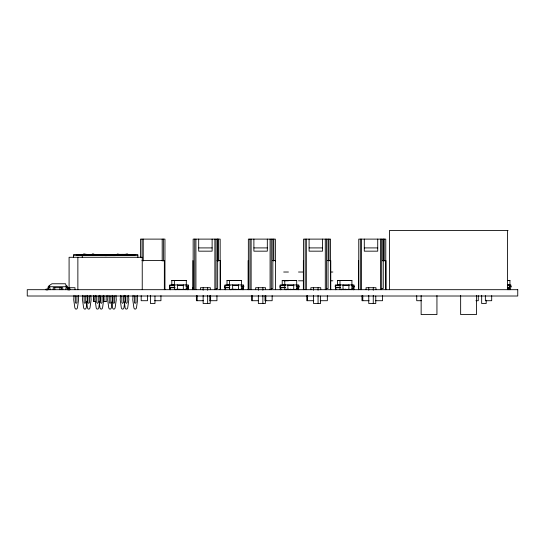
<?xml version="1.0" encoding="UTF-8"?>
<svg xmlns="http://www.w3.org/2000/svg" width="545" height="545" viewBox="0 0 545 545"><rect width="100%" height="100%" fill="white"/><g stroke="black" fill="none" stroke-linecap="round" stroke-linejoin="round"><path stroke-width="0.82" d="M177.438 289.511L177.445 284.912M232.64 289.511L232.647 284.912M285.273 285.294L285.28 284.912M287.842 289.511L287.849 284.912M342.969 289.511L343.05 284.912M102.099 255.707L102.133 254.917M110.88 255.707L110.914 254.917M102.91 255.707L102.978 254.917M111.691 255.707L111.759 254.917M103.693 255.707L103.795 254.917M112.474 255.707L112.577 254.917M50.174 289.688L49.493 285.934L49.057 285.934A0.79 0.79 0 0 0 48.267 286.725L47.585 289.095L46.005 289.095L46.005 289.885L47.585 289.885A0.79 0.79 0 0 0 48.376 289.095L49.057 286.725L66.667 286.725L67.348 289.095A0.79 0.79 0 0 0 68.139 289.885L69.719 289.885M104.436 255.707L104.579 254.917M113.217 255.707L113.36 254.917M74.018 295.308L73.732 299.825L74.876 308.027L75.626 309.049L76.661 309.049L77.404 308.027L78.555 299.825L78.269 295.308M82.799 295.308L82.513 299.825L83.657 308.027L84.407 309.049L85.442 309.049L86.185 308.027L87.329 299.825L87.043 295.308M95.361 295.308L95.075 299.825L96.227 308.027L96.969 309.049L98.005 309.049L98.754 308.027L99.898 299.825L99.612 295.308M107.93 295.308L107.644 299.825L108.789 308.027L109.538 309.049L110.574 309.049L111.316 308.027L112.461 299.825L112.175 295.308M120.493 295.308L120.207 299.825L121.358 308.027L122.1 309.049L123.136 309.049L123.885 308.027L125.03 299.825L124.744 295.308M133.062 295.308L132.776 299.825L133.92 308.027L134.669 309.049L135.705 309.049L136.448 308.027L137.599 299.825L137.306 295.308M105.124 255.707L105.314 254.917L105.58 255.707M113.905 255.707L114.096 254.917M187.759 289.688L188.55 286.725L188.359 284.946L185.988 284.946M242.961 289.688L243.751 286.725L243.56 284.946L241.19 284.946M296.391 284.946L298.769 284.946L298.953 286.725L298.163 289.688L298.108 288.332M353.364 289.688L354.155 286.725L353.971 284.946L351.593 284.946M510.195 289.688L510.985 286.725L510.794 284.946L507.627 284.946M49.363 286.725L49.765 285.246L51.952 283.761L65.557 283.761L66.361 286.725L65.557 289.688M105.744 255.707L105.989 254.917L106.207 255.707M114.525 255.707L114.77 254.917M106.289 255.707L106.595 254.917M115.07 255.707L115.377 254.917L117.168 254.358L124.778 254.753M90.409 254.733L83.596 254.331L77.308 254.917L84.802 254.331L90.954 254.753M85.456 254.917L92.377 254.331L100.832 254.917L92.377 254.331L86.09 254.917L93.583 254.331L101.043 254.917L93.141 254.324L85.238 254.917L93.141 254.324L101.043 254.917M110.281 254.917L126.965 254.324L134.867 254.917L126.965 254.324L119.914 254.917L128.068 254.338L124.444 254.733L117.08 254.338L110.281 254.917L118.183 254.324L124.498 254.733L115.411 254.733C121.671 254.025 128.102 254.406 134.39 254.917L125.861 254.338L134.867 254.917M118.626 254.917L117.08 254.338L121.814 254.59L121.051 254.917L127.591 254.338L129.574 254.733M95.94 254.917L100.566 254.917L93.611 254.331L89.516 254.59L100.198 254.917L99.19 254.733M117.747 254.917L119.641 254.392L130.596 254.59L126.338 254.338L119.28 254.917M126.522 254.917L127.407 254.917M120.465 254.917L126.965 254.324L134.656 254.917L123.17 254.474L126.338 254.338M124.165 254.917L124.948 254.59M118.81 254.338L119.287 254.338M79.12 254.917L83.596 254.331L88.092 254.59L87.602 254.733M87.902 254.917L92.248 254.352L99.027 254.733L92.255 254.352L85.238 254.917M76.675 254.917L84.359 254.324L99.646 254.917M79.795 254.59L89.482 254.474L83.596 254.331L77.86 254.917M80.612 254.474L76.511 254.917L100.532 254.917L92.377 254.331L90.531 254.733L81.716 254.392L76.974 254.917L84.809 254.331L99.027 254.733L95.784 254.392M123.129 254.59L125.922 254.392L121.126 254.733L117.08 254.338L124.022 254.733L116.719 254.392L111.132 254.917L118.183 254.324M90.341 254.917L89.407 254.59L96.029 254.733L90.497 254.392L85.722 254.917L96.976 254.59L80.626 254.59L87.002 254.392M128.858 254.917L129.771 254.917M86.553 254.917L88.426 254.59L88.045 254.474L90.245 254.733L80.626 254.59M86.635 254.917L90.729 254.44L86.825 254.44L88.092 254.59M111.684 254.917L119.103 254.352M81.75 254.733L83.467 254.352L88.195 254.59L78.473 254.733L83.48 254.352L87.466 254.733M124.192 254.733L124.812 254.59M80.701 254.474L78.521 254.733L81.948 254.44L79.958 254.59M124.233 254.733L119.198 254.392L124.069 254.733L123.293 254.917L125.5 254.392L129.492 254.733L126.086 254.352L134.022 254.917L133.014 254.733M124.498 254.733L119.198 254.392L124.478 254.733L120.629 254.392L123.306 254.474L119.546 254.917L125.922 254.392M84.761 254.345L85.878 254.474M96.247 254.733L93.611 254.331M83.405 254.917L86.253 254.917M92.187 254.917L94.094 254.917M116.167 254.59L110.512 254.917L118.633 254.331M89.482 254.474L85.749 254.917L94.707 254.474M117.304 254.352L120.711 254.733L119.137 254.917L124.512 254.392L119.062 254.917L124.321 254.392L121.685 254.59M116.031 254.59L112.304 254.733L119.069 254.352M79.87 254.917L81.123 254.733M88.651 254.917L89.905 254.733M113.694 254.917L114.947 254.733L112.944 254.917M122.475 254.917L123.729 254.733L121.726 254.917M118.088 254.358L110.764 254.917L114.525 254.474L113.619 254.59M122.448 254.59L123.306 254.474L121.126 254.733M113.476 254.59L115.731 254.392L110.335 254.917L114.525 254.474L112.304 254.733M90.729 254.44L86.825 254.44L89.434 254.474M76.518 254.917L78.064 254.733M85.293 254.917L86.825 254.733L81.559 254.917M91.676 254.474L92.745 254.345L92.377 254.331M119.123 254.917L120.67 254.733L119.062 254.917M127.918 254.917L129.492 254.733L124.444 254.733L125.078 254.917M89.407 254.59L95.007 254.392M80.408 254.59L86.233 254.392M89.189 254.59L94.026 254.352L92.248 254.352M78.473 254.733L81.948 254.44M87.255 254.733L88.917 254.59M79.079 254.59L85.245 254.352L82.847 254.474M114.389 254.474L117.141 254.392M116.296 254.917L115.663 254.733L120.711 254.733M123.231 254.59L126.869 254.358M85.258 254.352L83.474 254.352M93.42 254.733L93.141 254.392L94.033 254.352M117.08 254.338L117.556 254.338M127.053 254.358L127.877 254.352M508.069 230.419L389.525 230.419L389.525 289.688M198.687 247.914L212.121 247.914M253.888 247.914L267.322 247.914M309.09 247.914L322.524 247.914M364.292 247.914L377.726 247.914M87.861 254.59L90.654 254.733L88.154 254.474M112.904 254.59L134.356 254.917L129.41 254.392L134.813 254.917L133.259 254.733M73.473 255.026L77.683 255.026M82.254 255.026L87.309 255.026M99.585 255.026L120.166 255.026M133.641 255.026L137.858 255.026M141.918 260.565L164.352 260.565L164.352 289.688M217.026 260.565L220.35 260.565L220.35 289.688M272.548 260.565L275.552 260.565L275.552 289.688M327.436 260.565L330.76 260.565L330.76 289.688M382.638 260.565L385.962 260.565L385.962 289.688M283.686 272.023L288.428 272.023M298.503 272.023L303.245 272.023M330.508 272.023L332.879 272.023M507.552 280.457L509.936 280.457L509.936 284.912L507.702 284.912M171.804 280.552L186.308 280.552M227.013 280.552L241.51 280.552M282.215 280.552L296.712 280.552M337.416 280.552L351.913 280.552M507.552 280.552L509.936 280.552M283.686 280.798L288.428 280.798M298.503 280.798L303.245 280.798M330.508 280.798L332.879 280.798M186.308 284.912L171.804 284.912L171.804 280.457L186.308 280.457L186.308 289.463L174.373 289.463L174.373 280.457M241.51 284.912L227.013 284.912L227.013 280.457L241.51 280.457L241.51 289.463L229.574 289.463L229.574 280.457M296.712 284.912L282.215 284.912L282.215 280.457L296.712 280.457L296.712 289.463L284.776 289.463L284.776 280.457M351.913 284.912L337.416 284.912L337.416 280.457L351.913 280.457L351.913 289.463L339.985 289.463L339.985 280.457M174.502 284.946L169.754 284.946L169.563 286.725L170.353 289.688M229.704 284.946L224.956 284.946L224.765 286.725L225.358 288.945M285.696 284.946L280.157 284.946L279.966 286.725L280.757 289.688M340.107 284.946L335.359 284.946L335.168 286.725M177.438 285.294L183.318 285.294L183.324 284.912L183.318 289.511M232.64 285.294L238.519 285.294L238.526 284.912L238.519 289.511M287.842 285.294L293.721 285.294L293.728 284.912L293.721 289.511M343.043 285.294L348.923 285.294L348.929 284.912L348.855 289.368M174.897 285.696L169.822 285.696L169.822 289.647L170.415 289.647M230.106 285.696L225.024 285.696L225.024 289.647L225.616 289.647M285.308 285.696L280.225 285.696L280.225 289.647L280.818 289.647M340.509 285.696L335.427 285.696L335.427 289.647L336.02 289.647M507.776 285.696L509.473 285.696L509.473 289.647L508.88 289.647M185.784 286.132L188.55 286.132M240.985 286.132L243.751 286.132M296.187 286.132L298.953 286.132M352.179 286.132L354.155 286.132M509.337 286.132L510.985 286.132M187.364 286.725L188.55 286.725M242.566 286.725L243.751 286.725M297.768 286.725L298.953 286.725M352.969 286.725L354.155 286.725M509.337 286.725L510.985 286.725M170.415 287.671L174.836 287.637M229.663 287.637L225.616 287.637L225.616 289.688M285.56 287.637L280.818 287.637L280.818 289.688M336.02 287.671L340.448 287.637M507.627 287.637L508.88 287.637L508.88 289.688M69.542 287.712L67.335 287.712L67.335 289.688M169.822 287.671L175.006 287.671M187.698 287.671L188.291 287.671L188.291 289.647L187.698 289.647M225.024 287.671L229.82 287.712M280.225 287.671L285.41 287.671M298.108 287.671L298.701 287.671M335.427 287.671L340.611 287.671M353.31 287.671L353.903 287.671L353.903 289.647L353.31 289.688M507.695 287.671L509.473 287.671M216.072 288.503L217.653 288.503L217.653 239.112M271.274 288.503L272.854 288.503L272.854 239.112M326.475 288.503L328.056 288.503L328.056 239.112M381.677 288.503L383.258 288.503L383.258 239.112M69.719 289.095L68.139 289.095L67.457 286.725A0.79 0.79 0 0 0 66.667 285.934L66.231 285.934L66.361 286.725M187.364 289.095L185.784 289.095L185.784 289.688M242.566 289.095L240.985 289.095L240.985 289.688M297.768 289.095L296.187 289.095L296.187 289.688M352.179 289.095L352.969 289.095M174.373 289.375L186.308 289.375M229.574 289.375L241.51 289.375M284.776 289.375L296.712 289.375M339.985 289.375L351.913 289.375M175.156 289.647L175.749 289.647M230.951 289.647L230.358 289.688M242.907 289.647L243.499 289.647L243.499 285.696M286.152 289.647L285.56 289.688M298.108 289.647L298.701 289.647L298.701 285.696M340.761 289.647L341.354 289.647M154.617 300.711L160.939 300.711L160.939 295.628M203.496 300.711L196.384 300.711L196.384 295.628M258.596 300.711L251.586 300.711L251.586 295.628M313.797 300.711L306.787 300.711L306.787 295.628M320.222 300.711L327.341 300.711L327.341 295.628M369.108 300.711L361.989 300.711L361.989 295.628M375.423 300.711L382.542 300.711L382.542 295.628M421.469 300.711L416.727 300.711L416.727 295.628M475.914 300.711L478.258 300.711L478.258 295.628M95.368 301.542L93.733 301.542L93.733 295.615M106.221 301.542L103.768 301.542L103.768 295.615M83.596 254.331L83.964 254.345M128.068 254.338L127.591 254.338M131.529 254.59L128.988 254.59L132.885 254.917L127.98 254.392L133.47 254.917M126.965 254.324L127.85 254.352M118.272 254.358L121.814 254.59M97.63 254.917L96.383 254.733L99.054 254.917L96.826 254.474L97.173 254.59M119.641 254.392L124.069 254.733L121.917 254.59M132.244 254.59L129.608 254.392L131.638 254.59M120.827 254.392L122.863 254.59L122.019 254.59M124.069 254.733L121.828 254.474L124.022 254.733L121.848 254.474L122.707 254.59M122.339 254.59L124.022 254.733L121.848 254.474M88.515 254.59L90.198 254.733L86.825 254.44M132.21 254.917L130.207 254.733L131.454 254.917M96.383 254.733L98.379 254.917M88.583 254.59L90.245 254.733M128.422 254.392L130.596 254.59M95.607 254.44L98.979 254.733L96.826 254.474L97.705 254.59M88.767 254.59L90.552 254.733M124.444 254.733L126.011 254.917M115.663 254.733L117.236 254.917M96.935 254.474L100.532 254.917M130.602 254.474L132.851 254.733L130.8 254.59M80.735 254.59L81.416 254.733M128.852 254.59L129.233 254.733M120.07 254.59L120.452 254.733M84.638 254.733L84.359 254.392L84.359 254.917M93.141 254.392L93.141 254.917M104.729 254.917L105.035 255.707M128.531 295.308L128.818 299.825L127.666 308.027L126.924 309.049L125.888 309.049L125.139 308.027L124.423 302.1M115.962 295.308L116.248 299.825L115.104 308.027L114.355 309.049L113.319 309.049L112.577 308.027L111.861 302.1M103.4 295.308L103.686 299.825L102.535 308.027L101.792 309.049L100.757 309.049L100.008 308.027L99.149 301.344M90.831 295.308L91.117 299.825L89.973 308.027L89.223 309.049L88.188 309.049L87.445 308.027L86.587 301.344M106.745 254.917L106.895 255.707M107.529 254.917L107.638 255.707M108.353 254.917L108.414 255.707M109.198 254.917L109.232 255.707M100.416 254.917L100.45 255.707M508.09 287.637L508.09 289.688M507.558 230.419L507.558 289.688M491.692 295.628L491.692 300.711L485.37 300.711L485.37 295.628M486.181 300.193L486.181 303.517L481.671 303.517L481.671 295.336M476.459 295.499L476.459 314.581L460.648 314.581L460.648 295.499M436.94 295.499L436.94 314.581L421.135 314.581L421.135 295.499M385.771 289.688L385.771 239.112L358.76 239.112L358.76 289.688M384.191 239.112L384.191 261.028M383.006 239.112L383.006 261.028M381.677 239.112L381.677 289.688M380.492 239.112L380.492 289.688M377.726 239.112L377.726 251.163L364.292 251.163L364.292 239.112M375.948 289.688L375.948 287.712L366.07 287.712L366.07 289.688M375.771 296.03L375.771 303.517L368.761 303.517L368.761 295.336M373.264 287.712L373.264 290.253M373.264 295.336L373.264 303.517M368.761 287.712L368.761 290.253M362.786 295.628L362.786 300.711M361.526 239.112L361.526 289.688M360.34 239.112L360.34 289.688M358.569 260.565L358.569 289.688M353.507 287.712L353.507 289.688M352.969 286.132L352.969 289.688M351.389 289.088L351.389 289.688M345.462 289.088L345.462 289.688M343.881 289.088L343.881 289.688M341.688 289.088L341.688 289.688M335.822 287.712L335.822 289.688M330.57 289.688L330.57 239.112L303.558 239.112L303.558 289.688M328.989 239.112L328.989 261.028M326.475 239.112L326.475 289.688M325.29 239.112L325.29 289.688M322.524 239.112L322.524 251.163L309.09 251.163L309.09 239.112M320.746 289.688L320.746 287.712L310.868 287.712L310.868 289.688M320.569 296.03L320.569 303.517L313.559 303.517L313.559 295.336M318.062 287.712L318.062 290.253M318.062 295.336L318.062 303.517M313.559 287.712L313.559 290.253M307.584 295.628L307.584 300.711M306.324 239.112L306.324 289.688M305.139 239.112L305.139 289.688M303.367 260.565L303.367 289.688M297.768 286.132L297.768 289.688M290.26 289.088L290.26 289.688M288.68 289.088L288.68 289.688M286.486 289.088L286.486 289.688M280.62 287.712L280.62 289.688M275.368 261.028L275.368 239.112L248.357 239.112L248.357 289.688M273.788 239.112L273.788 261.028M272.139 295.628L272.139 300.711L265.02 300.711L265.02 295.628M271.274 239.112L271.274 289.688M270.088 239.112L270.088 289.688M267.322 239.112L267.322 251.163L253.888 251.163L253.888 239.112M265.817 295.628L265.817 300.711M265.544 289.688L265.544 287.712L255.666 287.712L255.666 289.688M265.367 300.193L265.367 303.517L258.35 303.517L258.35 295.336M262.86 287.712L262.86 290.253M262.86 295.336L262.86 303.517M258.35 287.712L258.35 290.253M252.376 295.628L252.376 300.711M251.122 239.112L251.122 289.688M249.937 239.112L249.937 289.688M248.166 260.565L248.166 289.688M242.907 288.332L242.907 289.688M242.566 286.132L242.566 289.688M235.059 289.088L235.059 289.688M233.478 289.088L233.478 289.688M231.284 289.088L231.284 289.688M225.419 287.712L225.419 289.688M220.16 289.688L220.16 239.112L193.155 239.112L193.155 289.688M218.579 239.112L218.579 261.028M217.394 239.112L217.394 261.028M216.937 295.628L216.937 300.711L209.818 300.711L209.818 295.628M216.072 239.112L216.072 289.688M214.887 239.112L214.887 289.688M212.121 239.112L212.121 251.163L198.687 251.163L198.687 239.112M210.615 295.628L210.615 300.711M210.343 289.688L210.343 287.712L200.465 287.712L200.465 289.688M210.166 300.193L210.166 303.517L203.149 303.517L203.149 295.336M207.659 287.712L207.659 290.253M207.659 295.336L207.659 303.517M203.149 287.712L203.149 290.253M197.174 295.628L197.174 300.711M195.921 239.112L195.921 289.688M194.735 239.112L194.735 289.688M192.964 260.565L192.964 289.688M192.726 287.712L192.726 289.688M187.896 287.712L187.896 289.688M187.364 286.132L187.364 289.688M179.857 289.088L179.857 289.688M178.276 289.088L178.276 289.688M176.083 289.088L176.083 289.688M170.217 287.712L170.217 289.688M164.958 289.688L164.958 239.112L140.46 239.112L140.46 257.526M163.377 239.112L163.377 261.028M162.192 239.112L162.192 261.028M154.964 296.03L154.964 303.517L150.461 303.517L150.461 295.336M147.504 295.628L147.504 300.711L141.182 300.711L141.182 295.628M143.226 239.112L143.226 261.028M142.238 289.688L142.238 257.288L69.086 257.288L69.086 289.688M142.041 239.112L142.041 257.656M137.858 257.424L137.858 254.917L73.473 254.917L73.473 257.424M135.977 295.772L135.977 302.57L135.187 303.361L134.397 302.57L134.397 295.772M127.196 295.772L127.196 302.57L126.406 303.361L125.616 302.57L125.616 295.772M123.408 295.772L123.408 302.57L122.618 303.361L121.828 302.57L121.828 295.772M114.627 295.772L114.627 302.57L113.837 303.361L113.047 302.57L113.047 295.772M110.846 295.772L110.846 302.57L110.056 303.361L109.266 302.57L109.266 295.772M110.056 254.917L110.056 255.707M106.221 295.615L106.139 301.542M103.85 295.615L103.85 301.542M102.065 295.772L102.065 302.57L101.275 303.361L100.484 302.57L100.484 295.772M101.275 254.917L101.275 255.707M98.277 295.772L98.277 302.57L97.487 303.361L96.697 302.57L96.697 295.772M93.815 295.615L93.815 301.542M89.496 295.772L89.496 302.57L88.706 303.361L87.915 302.57L87.915 295.772M85.715 295.772L85.715 302.57L84.925 303.361L84.134 302.57L84.134 295.772M82.254 254.917L82.254 257.424M77.867 257.288L77.867 289.688M76.934 295.772L76.934 302.57L76.143 303.361L75.353 302.57L75.353 295.772M74.985 289.688L74.985 287.712L69.849 287.712L69.849 289.688M62.764 289.688L62.764 287.712L53.212 287.712L53.212 289.688M61.51 287.712L61.51 289.688M59.93 287.712L59.93 289.688M54.793 287.712L54.793 289.688M517.75 289.688L27.25 289.688L27.25 296.01L517.75 296.01L517.75 289.688M100.989 254.917L99.435 254.733L100.989 254.917"/></g></svg>
